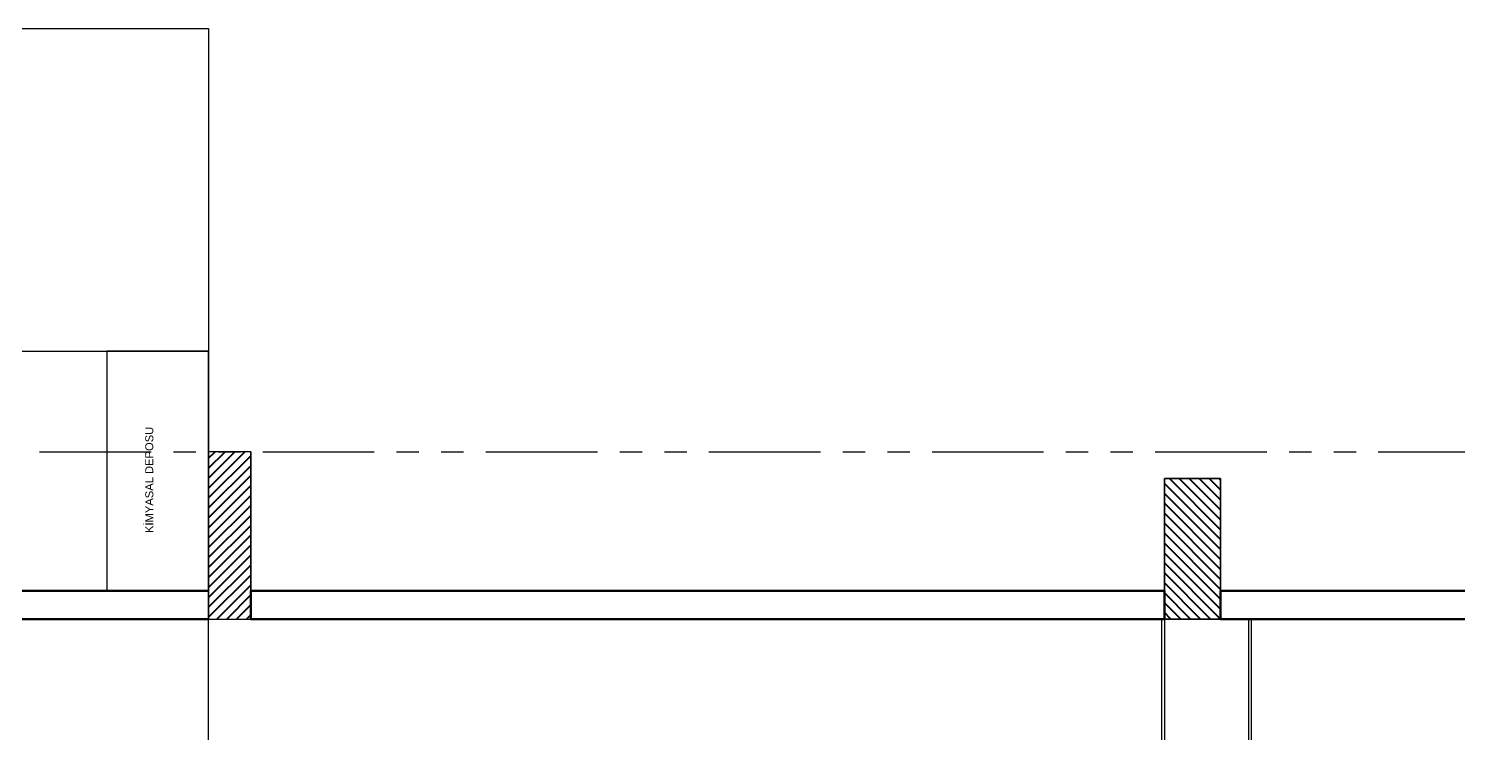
# Model space of a CAD drawing. Header units: millimetres. Extents: x 38967 to 51721, y 49836 to 53207.
# Drawn here: x 40388 to 41406, y 52699 to 53201 of the extents above; entities that cross this region are included whole.
import ezdxf

# ---------------------------------------------------------------- set-up
doc = ezdxf.new("R2010")
doc.units = ezdxf.units.MM
doc.header["$LTSCALE"] = 5
doc.linetypes.add('HIDDEN2', pattern=[4.7625, 3.175, -1.5875])
doc.linetypes.add('PHANTOM2', pattern=[31.75, 15.875, -3.175, 3.175, -3.175, 3.175, -3.175])
for name, color, linetype in [('200-EquipID-2d', 7, 'Continuous'), ('ax', 1, 'PHANTOM2'), ('elev3', 8, 'Continuous'), ('str_conc', 6, 'Continuous'), ('wall_gyps', 45, 'Continuous')]:
    doc.layers.add(name, color=color, linetype=linetype)
doc.layers.add('A-Wall', color=113, linetype='Continuous', lineweight=50)
doc.layers.add('G-Mass', color=70, linetype='Continuous', lineweight=18)
doc.styles.add('ROMANS', font='micross.ttf')
pattern_1 = [(45, (0, 0), (-3.5355339, 3.5355339), [])]

# ---------------------------------------------------------------- blocks, each defined once
blk = doc.blocks.new('rtretert_4')
at = {"layer": 'G-Mass', "linetype": 'Continuous', "lineweight": 40}
h = blk.add_hatch(dxfattribs=at)
h.set_pattern_fill('_U', color=74, scale=5, angle=45, style=0, pattern_type=0)
h.set_pattern_definition(pattern_1)
h.paths.add_polyline_path([(-145871.7, 39693.8), (-145871.7, 39593.8), (-145911.7, 39593.8), (-145911.7, 39693.8)], flags=0)
h = blk.add_hatch(dxfattribs=at)
h.set_pattern_fill('_U', color=74, scale=5, angle=45, style=0, pattern_type=0)
h.set_pattern_definition(pattern_1)
h.paths.add_polyline_path([(-145871.7, 39498.8), (-145871.7, 39423.8), (-145911.7, 39423.8), (-145911.7, 39498.8)], flags=0)
at = {"layer": 'G-Mass', "color": 11, "linetype": 'HIDDEN2', "lineweight": 25}
for p, q in [((-145911.7, 39693.8), (-145871.7, 39693.8)), ((-145911.7, 39593.8), (-145911.7, 39693.8)), ((-145871.7, 39693.8), (-145871.7, 39593.8)), ((-145871.7, 39593.8), (-145911.7, 39593.8)), ((-145911.7, 39498.8), (-145871.7, 39498.8)), ((-145911.7, 39423.8), (-145911.7, 39498.8)), ((-145871.7, 39498.8), (-145871.7, 39423.8)), ((-145871.7, 39423.8), (-145911.7, 39423.8))]:
    blk.add_line(p, q, dxfattribs=at)
at = {"layer": 'G-Mass', "color": 70, "linetype": 'Continuous', "lineweight": 18}
for p, q in [((-145911.7, 39693.8), (-145911.7, 39593.8)), ((-145871.7, 39693.8), (-145911.7, 39693.8)), ((-145871.7, 39593.8), (-145871.7, 39693.8)), ((-145911.7, 39593.8), (-145871.7, 39593.8)), ((-145911.7, 39498.8), (-145911.7, 39423.8)), ((-145871.7, 39498.8), (-145911.7, 39498.8)), ((-145871.7, 39423.8), (-145871.7, 39498.8)), ((-145911.7, 39423.8), (-145871.7, 39423.8))]:
    blk.add_line(p, q, dxfattribs=at)
at = {"layer": 'G-Mass', "color": 114, "linetype": 'Continuous', "lineweight": 35}
for p, q in [((-145911.7, 39593.8), (-145911.7, 39693.8)), ((-145911.7, 39693.8), (-145871.7, 39693.8)), ((-145871.7, 39693.8), (-145871.7, 39593.8)), ((-145871.7, 39593.8), (-145911.7, 39593.8)), ((-145911.7, 39423.8), (-145911.7, 39498.8)), ((-145911.7, 39498.8), (-145871.7, 39498.8)), ((-145871.7, 39498.8), (-145871.7, 39423.8)), ((-145871.7, 39423.8), (-145911.7, 39423.8))]:
    blk.add_line(p, q, dxfattribs=at)

msp = doc.modelspace()

# ---------------------------------------------------------------- hatches: boundary and pattern name
at = {"layer": 'G-Mass', "linetype": 'Continuous', "lineweight": 40}
h = msp.add_hatch(dxfattribs=at)
h.set_pattern_fill('_U', color=74, scale=5, angle=45, style=0, pattern_type=0)
h.set_pattern_definition([(45, (215171.9703, 11239.569), (-3.5355339, 3.5355339), [])])
h.paths.add_polyline_path([(40546.4, 52899.6), (40516.4, 52899.6), (40516.4, 52780.6), (40546.4, 52780.6)])

# ---------------------------------------------------------------- linework, layer by layer
at = {"layer": '200-EquipID-2d'}
msp.add_line((40226.4, 52971.1), (40516.4, 52971.1), dxfattribs=at)
for points in [[(40516.4, 52800.6), (40226.4, 52800.6), (40226.4, 53200.6), (40516.4, 53200.6)], [(40516.4, 52971.1), (40443.9, 52971.1), (40443.9, 52800.6), (40516.4, 52800.6)]]:
    msp.add_lwpolyline(points, close=True, dxfattribs=at)
at = {"layer": 'A-Wall', "color": 113, "linetype": 'Continuous', "lineweight": 50}
for p, q in [((40516.4, 52800.6), (40176.4, 52800.6)), ((40546.4, 52800.6), (40546.4, 52780.6)), ((41196.4, 52800.6), (40546.4, 52800.6)), ((41196.4, 52780.6), (41196.4, 52800.6)), ((41236.4, 52800.6), (41236.4, 52780.6)), ((42101.4, 52800.6), (41236.4, 52800.6)), ((40516.4, 52780.6), (40196.4, 52780.6)), ((40546.4, 52780.6), (41196.4, 52780.6)), ((40676.4, 52780.6), (40666.4, 52780.6)), ((40916.4, 52780.6), (40906.4, 52780.6)), ((41236.4, 52780.6), (41821.4, 52780.6))]:
    msp.add_line(p, q, dxfattribs=at)
at = {"layer": 'ax'}
msp.add_lwpolyline([(38967.4, 52899.6), (45044.2, 52899.6), (45044.2, 49836.2), (38967.4, 49836.2)], close=True, dxfattribs=at)
at = {"layer": 'elev3'}
msp.add_lwpolyline([(40240.4, 52541.6), (40340.4, 52541.6), (40340.4, 52680.6), (40516.4, 52680.6), (40516.4, 52780.6)], dxfattribs=at)
at = {"layer": 'G-Mass', "color": 11, "linetype": 'HIDDEN2', "lineweight": 25}
for p, q in [((40516.4, 52780.6), (40516.4, 52899.6)), ((40546.4, 52899.6), (40546.4, 52780.6))]:
    msp.add_line(p, q, dxfattribs=at)
at = {"layer": 'G-Mass', "color": 70, "linetype": 'Continuous', "lineweight": 18}
for p, q in [((40516.4, 52899.6), (40516.4, 52780.6)), ((40546.4, 52780.6), (40546.4, 52899.6))]:
    msp.add_line(p, q, dxfattribs=at)
at = {"layer": 'G-Mass', "color": 114, "linetype": 'Continuous', "lineweight": 35}
for p, q in [((40516.4, 52899.6), (40516.4, 52780.6)), ((40546.4, 52780.6), (40546.4, 52899.6))]:
    msp.add_line(p, q, dxfattribs=at)
at = {"layer": 'str_conc'}
for points in [[(40516.4, 52780.6), (40546.4, 52780.6), (40546.4, 52899.6), (40516.4, 52899.6)], [(41196.4, 52780.6), (41236.4, 52780.6), (41236.4, 52880.6), (41196.4, 52880.6)]]:
    msp.add_lwpolyline(points, close=True, dxfattribs=at)
at = {"layer": 'wall_gyps'}
for points in [[(41194.4, 52780.6), (41194.4, 52543.6), (41258.4, 52543.6), (41258.4, 52780.6)], [(41196.4, 52780.6), (41196.4, 52545.6), (41256.4, 52545.6), (41256.4, 52780.6)]]:
    msp.add_lwpolyline(points, dxfattribs=at)

# ---------------------------------------------------------------- block references
at = {"xscale": -1}
msp.add_blockref('rtretert_4', (-104675.3, 13186.8), dxfattribs=at)

# ---------------------------------------------------------------- texts
at = {"layer": '200-EquipID-2d', "insert": (40471.3, 52841.8), "char_height": 5.694, "width": 102.386, "attachment_point": 1, "rotation": 90, "style": 'ROMANS'}
msp.add_mtext('{\\fMicrosoft Sans Serif|b0|i0|c162|p34;KİMYASAL DEPOSU}', dxfattribs=at)

doc.saveas('drawing.dxf')
